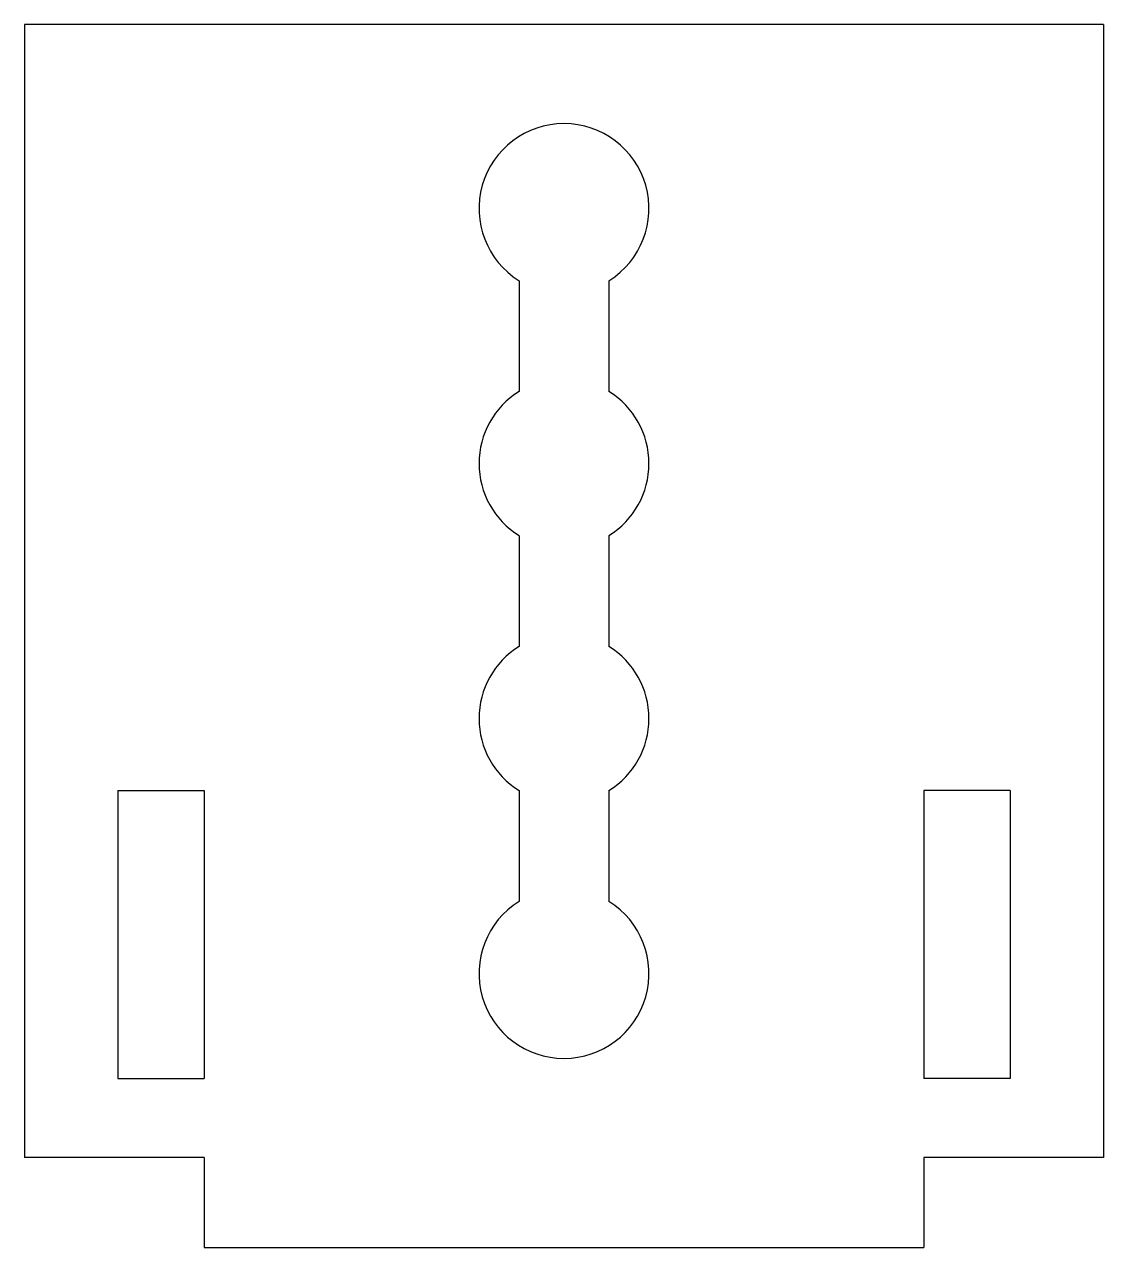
# Model space of a CAD drawing. Extents: x -0.75 to 0.75, y -0.91 to 0.79.
import ezdxf

# ---------------------------------------------------------------- set-up
doc = ezdxf.new("R2010")
doc.units = 0
doc.layers.add('VISIBLE', color=7, linetype='CONTINUOUS')

msp = doc.modelspace()

# ---------------------------------------------------------------- linework, layer by layer
at = {"layer": 'VISIBLE'}
for p, q in [((0.75, 0.7874, 0.125), (-0.75, 0.7874, 0.125)), ((-0.75, 0.7874, 0.125), (-0.75, -0.7874, 0.125)), ((0.75, 0.7874, 0.125), (0.75, -0.7874, 0.125)), ((-0.0625, 0.4313, 0.125), (-0.0625, 0.2774, 0.125)), ((0.0625, 0.4313, 0.125), (0.0625, 0.2774, 0.125)), ((-0.0625, 0.0769, 0.125), (-0.0625, -0.0769, 0.125)), ((0.0625, 0.0769, 0.125), (0.0625, -0.0769, 0.125)), ((-0.62, -0.2774, 0.125), (-0.62, -0.6774, 0.125)), ((-0.62, -0.2774, 0.125), (-0.5, -0.2774, 0.125)), ((-0.5, -0.2774, 0.125), (-0.5, -0.6774, 0.125)), ((-0.0625, -0.2774, 0.125), (-0.0625, -0.4313, 0.125)), ((0.0625, -0.2774, 0.125), (0.0625, -0.4313, 0.125)), ((0.5, -0.2774, 0.125), (0.5, -0.6774, 0.125)), ((0.62, -0.2774, 0.125), (0.5, -0.2774, 0.125)), ((0.62, -0.2774, 0.125), (0.62, -0.6774, 0.125)), ((-0.62, -0.6774, 0.125), (-0.5, -0.6774, 0.125)), ((0.62, -0.6774, 0.125), (0.5, -0.6774, 0.125)), ((-0.5, -0.7874, 0.125), (-0.75, -0.7874, 0.125)), ((-0.5, -0.7874, 0.125), (-0.5, -0.9124, 0.125)), ((0.5, -0.7874, 0.125), (0.5, -0.9124, 0.125)), ((0.75, -0.7874, 0.125), (0.5, -0.7874, 0.125)), ((-0.5, -0.9124, 0.125), (0.5, -0.9124, 0.125))]:
    msp.add_line(p, q, dxfattribs=at)
for centre, start, end in [((0, 0.5315, 0.125), 301.9492, 238.0508), ((0, 0.1772, 0.125), 121.9492, 238.0508), ((0, 0.1772, 0.125), 301.9492, 58.0508), ((0, -0.1772, 0.125), 121.9492, 238.0508), ((0, -0.1772, 0.125), 301.9492, 58.0508), ((0, -0.5315, 0.125), 121.9492, 58.0508)]:
    msp.add_arc(centre, 0.1181, start, end, dxfattribs=at)

doc.saveas('drawing.dxf')
